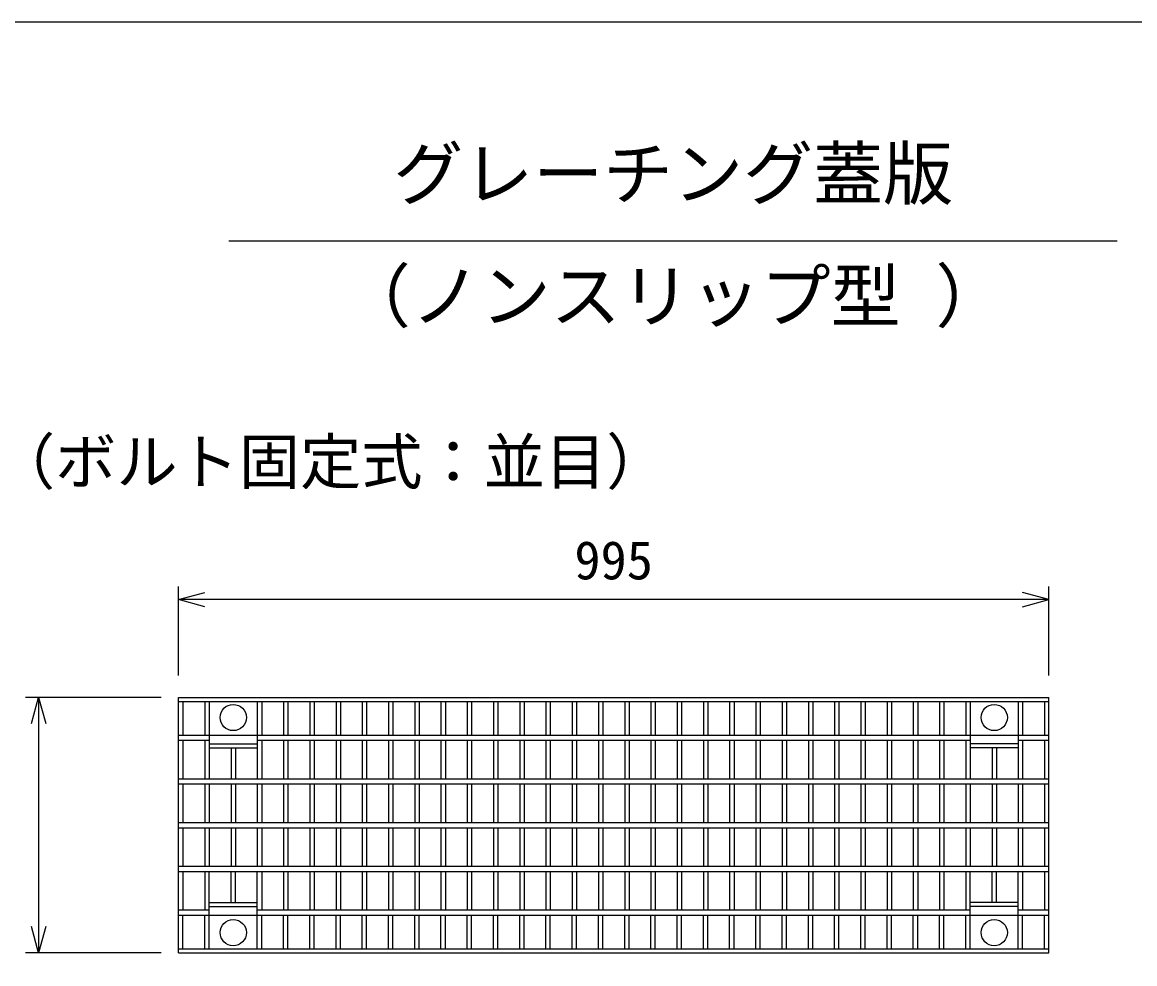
# Model space of a CAD drawing. Units: millimetres, scale not verified. Extents: x -16800 to 16800, y -5940 to 5940.
# Drawn here: x -6074 to -4802, y 2831 to 3908 of the extents above; entities that cross this region are included whole.
import ezdxf
from ezdxf.enums import TextEntityAlignment as Align

# ---------------------------------------------------------------- set-up
doc = ezdxf.new("R2010")
doc.units = ezdxf.units.MM
doc.header["$LTSCALE"] = 20
for name, color, linetype, lineweight in [('0-0_DIM', 7, 'Continuous', 25), ('0-2_HATCH', 6, 'Continuous', 25), ('0-6_TXT', 7, 'Continuous', 25)]:
    doc.layers.add(name, color=color, linetype=linetype, lineweight=lineweight)
doc.styles.add('ＭＳ ゴシック', font='')
doc.styles.get('ＭＳ ゴシック').set_extended_font_data('MS Gothic')

msp = doc.modelspace()

# ---------------------------------------------------------------- linework, layer by layer
at = {"layer": '0-0_DIM'}
for p, q in [((-5895.13, 3161.2), (-5895.13, 3262.78)), ((-4900.13, 3161.2), (-4900.13, 3262.78)), ((-4900.13, 3247.78), (-5895.13, 3247.78)), ((-5915.13, 3135.97), (-6070.13, 3135.97)), ((-6055.13, 3135.97), (-6055.13, 2843.97)), ((-5915.13, 2843.97), (-6070.13, 2843.97))]:
    msp.add_line(p, q, dxfattribs=at)
for points in [[(-5865.13, 3239.74), (-5895.13, 3247.78), (-5865.13, 3255.82)], [(-4930.13, 3239.74), (-4900.13, 3247.78), (-4930.13, 3255.82)], [(-6063.17, 3105.97), (-6055.13, 3135.97), (-6047.09, 3105.97)], [(-6047.09, 2873.97), (-6055.13, 2843.97), (-6063.17, 2873.97)]]:
    msp.add_lwpolyline(points, dxfattribs=at)
at = {"layer": '0-2_HATCH'}
for p, q in [((-5895.13, 3135.97), (-4900.13, 3135.97)), ((-5895.13, 2843.97), (-5895.13, 3135.97)), ((-5895.13, 3131.47), (-4900.13, 3131.47)), ((-5890.13, 3131.47), (-5890.13, 3092.97)), ((-5865.13, 3131.47), (-5865.13, 3092.97)), ((-5860.13, 3131.47), (-5860.13, 3042.97)), ((-5805.13, 3131.47), (-5805.13, 3042.97)), ((-5800.13, 3131.47), (-5800.13, 3092.97)), ((-5775.13, 3131.47), (-5775.13, 3092.97)), ((-5770.13, 3131.47), (-5770.13, 3092.97)), ((-5745.13, 3131.47), (-5745.13, 3092.97)), ((-5740.13, 3131.47), (-5740.13, 3092.97)), ((-5715.13, 3131.47), (-5715.13, 3092.97)), ((-5710.13, 3131.47), (-5710.13, 3092.97)), ((-5685.13, 3131.47), (-5685.13, 3092.97)), ((-5680.13, 3131.47), (-5680.13, 3092.97)), ((-5655.13, 3131.47), (-5655.13, 3092.97)), ((-5650.13, 3131.47), (-5650.13, 3092.97)), ((-5625.13, 3131.47), (-5625.13, 3092.97)), ((-5620.13, 3131.47), (-5620.13, 3092.97)), ((-5595.13, 3131.47), (-5595.13, 3092.97)), ((-5590.13, 3131.47), (-5590.13, 3092.97)), ((-5565.13, 3131.47), (-5565.13, 3092.97)), ((-5560.13, 3131.47), (-5560.13, 3092.97)), ((-5535.13, 3131.47), (-5535.13, 3092.97)), ((-5530.13, 3131.47), (-5530.13, 3092.97)), ((-5505.13, 3131.47), (-5505.13, 3092.97)), ((-5500.13, 3131.47), (-5500.13, 3092.97)), ((-5475.13, 3131.47), (-5475.13, 3092.97)), ((-5470.13, 3131.47), (-5470.13, 3092.97)), ((-5445.13, 3131.47), (-5445.13, 3092.97)), ((-5440.13, 3131.47), (-5440.13, 3092.97)), ((-5415.13, 3131.47), (-5415.13, 3092.97)), ((-5410.13, 3131.47), (-5410.13, 3092.97)), ((-5385.13, 3131.47), (-5385.13, 3092.97)), ((-5380.13, 3131.47), (-5380.13, 3092.97)), ((-5355.13, 3131.47), (-5355.13, 3092.97)), ((-5350.13, 3131.47), (-5350.13, 3092.97)), ((-5325.13, 3131.47), (-5325.13, 3092.97)), ((-5320.13, 3131.47), (-5320.13, 3092.97)), ((-5295.13, 3131.47), (-5295.13, 3092.97)), ((-5290.13, 3131.47), (-5290.13, 3092.97)), ((-5265.13, 3131.47), (-5265.13, 3092.97)), ((-5260.13, 3131.47), (-5260.13, 3092.97)), ((-5235.13, 3131.47), (-5235.13, 3092.97)), ((-5230.13, 3131.47), (-5230.13, 3092.97)), ((-5205.13, 3131.47), (-5205.13, 3092.97)), ((-5200.13, 3131.47), (-5200.13, 3092.97)), ((-5175.13, 3131.47), (-5175.13, 3092.97)), ((-5170.13, 3131.47), (-5170.13, 3092.97)), ((-5145.13, 3131.47), (-5145.13, 3092.97)), ((-5140.13, 3131.47), (-5140.13, 3092.97)), ((-5115.13, 3131.47), (-5115.13, 3092.97)), ((-5110.13, 3131.47), (-5110.13, 3092.97)), ((-5085.13, 3131.47), (-5085.13, 3092.97)), ((-5080.13, 3131.47), (-5080.13, 3092.97)), ((-5055.13, 3131.47), (-5055.13, 3092.97)), ((-5050.13, 3131.47), (-5050.13, 3092.97)), ((-5025.13, 3131.47), (-5025.13, 3092.97)), ((-5020.13, 3131.47), (-5020.13, 3092.97)), ((-4995.13, 3131.47), (-4995.13, 3092.97)), ((-4990.13, 3131.47), (-4990.13, 3042.97)), ((-4935.13, 3131.47), (-4935.13, 3042.97)), ((-4930.13, 3131.47), (-4930.13, 3092.97)), ((-4905.13, 3131.47), (-4905.13, 3092.97)), ((-4900.13, 2843.97), (-4900.13, 3135.97)), ((-5895.13, 3092.97), (-4900.13, 3092.97)), ((-5895.13, 3086.97), (-5860.13, 3086.97)), ((-5890.13, 3086.97), (-5890.13, 3042.97)), ((-5865.13, 3086.97), (-5865.13, 3042.97)), ((-5860.13, 3082.97), (-5805.13, 3082.97)), ((-5860.13, 3078.47), (-5805.13, 3078.47)), ((-5835.13, 3078.47), (-5835.13, 3042.97)), ((-5830.13, 3078.47), (-5830.13, 3042.97)), ((-5805.13, 3086.97), (-4990.13, 3086.97)), ((-5800.13, 3086.97), (-5800.13, 3042.97)), ((-5775.13, 3086.97), (-5775.13, 3042.97)), ((-5770.13, 3086.97), (-5770.13, 3042.97)), ((-5745.13, 3086.97), (-5745.13, 3042.97)), ((-5740.13, 3086.97), (-5740.13, 3042.97)), ((-5715.13, 3086.97), (-5715.13, 3042.97)), ((-5710.13, 3086.97), (-5710.13, 3042.97)), ((-5685.13, 3086.97), (-5685.13, 3042.97)), ((-5680.13, 3086.97), (-5680.13, 3042.97)), ((-5655.13, 3086.97), (-5655.13, 3042.97)), ((-5650.13, 3086.97), (-5650.13, 3042.97)), ((-5625.13, 3086.97), (-5625.13, 3042.97)), ((-5620.13, 3086.97), (-5620.13, 3042.97)), ((-5595.13, 3086.97), (-5595.13, 3042.97)), ((-5590.13, 3086.97), (-5590.13, 3042.97)), ((-5565.13, 3086.97), (-5565.13, 3042.97)), ((-5560.13, 3086.97), (-5560.13, 3042.97)), ((-5535.13, 3086.97), (-5535.13, 3042.97)), ((-5530.13, 3086.97), (-5530.13, 3042.97)), ((-5505.13, 3086.97), (-5505.13, 3042.97)), ((-5500.13, 3086.97), (-5500.13, 3042.97)), ((-5475.13, 3086.97), (-5475.13, 3042.97)), ((-5470.13, 3086.97), (-5470.13, 3042.97)), ((-5445.13, 3086.97), (-5445.13, 3042.97)), ((-5440.13, 3086.97), (-5440.13, 3042.97)), ((-5415.13, 3086.97), (-5415.13, 3042.97)), ((-5410.13, 3086.97), (-5410.13, 3042.97)), ((-5385.13, 3086.97), (-5385.13, 3042.97)), ((-5380.13, 3086.97), (-5380.13, 3042.97)), ((-5355.13, 3086.97), (-5355.13, 3042.97)), ((-5350.13, 3086.97), (-5350.13, 3042.97)), ((-5325.13, 3086.97), (-5325.13, 3042.97)), ((-5320.13, 3086.97), (-5320.13, 3042.97)), ((-5295.13, 3086.97), (-5295.13, 3042.97)), ((-5290.13, 3086.97), (-5290.13, 3042.97)), ((-5265.13, 3086.97), (-5265.13, 3042.97)), ((-5260.13, 3086.97), (-5260.13, 3042.97)), ((-5235.13, 3086.97), (-5235.13, 3042.97)), ((-5230.13, 3086.97), (-5230.13, 3042.97)), ((-5205.13, 3086.97), (-5205.13, 3042.97)), ((-5200.13, 3086.97), (-5200.13, 3042.97)), ((-5175.13, 3086.97), (-5175.13, 3042.97)), ((-5170.13, 3086.97), (-5170.13, 3042.97)), ((-5145.13, 3086.97), (-5145.13, 3042.97)), ((-5140.13, 3086.97), (-5140.13, 3042.97)), ((-5115.13, 3086.97), (-5115.13, 3042.97)), ((-5110.13, 3086.97), (-5110.13, 3042.97)), ((-5085.13, 3086.97), (-5085.13, 3042.97)), ((-5080.13, 3086.97), (-5080.13, 3042.97)), ((-5055.13, 3086.97), (-5055.13, 3042.97)), ((-5050.13, 3086.97), (-5050.13, 3042.97)), ((-5025.13, 3086.97), (-5025.13, 3042.97)), ((-5020.13, 3086.97), (-5020.13, 3042.97)), ((-4995.13, 3086.97), (-4995.13, 3042.97)), ((-4935.13, 3082.97), (-4990.13, 3082.97)), ((-4935.13, 3078.47), (-4990.13, 3078.47)), ((-4965.13, 3078.47), (-4965.13, 3042.97)), ((-4960.13, 3078.47), (-4960.13, 3042.97)), ((-4935.13, 3086.97), (-4900.13, 3086.97)), ((-4930.13, 3086.97), (-4930.13, 3042.97)), ((-4905.13, 3086.97), (-4905.13, 3042.97)), ((-5895.13, 3042.97), (-4900.13, 3042.97)), ((-5895.13, 3036.97), (-4900.13, 3036.97)), ((-5890.13, 3036.97), (-5890.13, 2992.97)), ((-5865.13, 3036.97), (-5865.13, 2992.97)), ((-5860.13, 3036.97), (-5860.13, 2992.97)), ((-5835.13, 3036.97), (-5835.13, 2992.97)), ((-5830.13, 3036.97), (-5830.13, 2992.97)), ((-5805.13, 3036.97), (-5805.13, 2992.97)), ((-5800.13, 3036.97), (-5800.13, 2992.97)), ((-5775.13, 3036.97), (-5775.13, 2992.97)), ((-5770.13, 3036.97), (-5770.13, 2992.97)), ((-5745.13, 3036.97), (-5745.13, 2992.97)), ((-5740.13, 3036.97), (-5740.13, 2992.97)), ((-5715.13, 3036.97), (-5715.13, 2992.97)), ((-5710.13, 3036.97), (-5710.13, 2992.97)), ((-5685.13, 3036.97), (-5685.13, 2992.97)), ((-5680.13, 3036.97), (-5680.13, 2992.97)), ((-5655.13, 3036.97), (-5655.13, 2992.97)), ((-5650.13, 3036.97), (-5650.13, 2992.97)), ((-5625.13, 3036.97), (-5625.13, 2992.97)), ((-5620.13, 3036.97), (-5620.13, 2992.97)), ((-5595.13, 3036.97), (-5595.13, 2992.97)), ((-5590.13, 3036.97), (-5590.13, 2992.97)), ((-5565.13, 3036.97), (-5565.13, 2992.97)), ((-5560.13, 3036.97), (-5560.13, 2992.97)), ((-5535.13, 3036.97), (-5535.13, 2992.97)), ((-5530.13, 3036.97), (-5530.13, 2992.97)), ((-5505.13, 3036.97), (-5505.13, 2992.97)), ((-5500.13, 3036.97), (-5500.13, 2992.97)), ((-5475.13, 3036.97), (-5475.13, 2992.97)), ((-5470.13, 3036.97), (-5470.13, 2992.97)), ((-5445.13, 3036.97), (-5445.13, 2992.97)), ((-5440.13, 3036.97), (-5440.13, 2992.97)), ((-5415.13, 3036.97), (-5415.13, 2992.97)), ((-5410.13, 3036.97), (-5410.13, 2992.97)), ((-5385.13, 3036.97), (-5385.13, 2992.97)), ((-5380.13, 3036.97), (-5380.13, 2992.97)), ((-5355.13, 3036.97), (-5355.13, 2992.97)), ((-5350.13, 3036.97), (-5350.13, 2992.97)), ((-5325.13, 3036.97), (-5325.13, 2992.97)), ((-5320.13, 3036.97), (-5320.13, 2992.97)), ((-5295.13, 3036.97), (-5295.13, 2992.97)), ((-5290.13, 3036.97), (-5290.13, 2992.97)), ((-5265.13, 3036.97), (-5265.13, 2992.97)), ((-5260.13, 3036.97), (-5260.13, 2992.97)), ((-5235.13, 3036.97), (-5235.13, 2992.97)), ((-5230.13, 3036.97), (-5230.13, 2992.97)), ((-5205.13, 3036.97), (-5205.13, 2992.97)), ((-5200.13, 3036.97), (-5200.13, 2992.97)), ((-5175.13, 3036.97), (-5175.13, 2992.97)), ((-5170.13, 3036.97), (-5170.13, 2992.97)), ((-5145.13, 3036.97), (-5145.13, 2992.97)), ((-5140.13, 3036.97), (-5140.13, 2992.97)), ((-5115.13, 3036.97), (-5115.13, 2992.97)), ((-5110.13, 3036.97), (-5110.13, 2992.97)), ((-5085.13, 3036.97), (-5085.13, 2992.97)), ((-5080.13, 3036.97), (-5080.13, 2992.97)), ((-5055.13, 3036.97), (-5055.13, 2992.97)), ((-5050.13, 3036.97), (-5050.13, 2992.97)), ((-5025.13, 3036.97), (-5025.13, 2992.97)), ((-5020.13, 3036.97), (-5020.13, 2992.97)), ((-4995.13, 3036.97), (-4995.13, 2992.97)), ((-4990.13, 3036.97), (-4990.13, 2992.97)), ((-4965.13, 3036.97), (-4965.13, 2992.97)), ((-4960.13, 3036.97), (-4960.13, 2992.97)), ((-4935.13, 3036.97), (-4935.13, 2992.97)), ((-4930.13, 3036.97), (-4930.13, 2992.97)), ((-4905.13, 3036.97), (-4905.13, 2992.97)), ((-5895.13, 2992.97), (-4900.13, 2992.97)), ((-5895.13, 2986.97), (-4900.13, 2986.97)), ((-5890.13, 2986.97), (-5890.13, 2942.97)), ((-5865.13, 2986.97), (-5865.13, 2942.97)), ((-5860.13, 2986.97), (-5860.13, 2942.97)), ((-5835.13, 2986.97), (-5835.13, 2942.97)), ((-5830.13, 2986.97), (-5830.13, 2942.97)), ((-5805.13, 2986.97), (-5805.13, 2942.97)), ((-5800.13, 2986.97), (-5800.13, 2942.97)), ((-5775.13, 2986.97), (-5775.13, 2942.97)), ((-5770.13, 2986.97), (-5770.13, 2942.97)), ((-5745.13, 2986.97), (-5745.13, 2942.97)), ((-5740.13, 2986.97), (-5740.13, 2942.97)), ((-5715.13, 2986.97), (-5715.13, 2942.97)), ((-5710.13, 2986.97), (-5710.13, 2942.97)), ((-5685.13, 2986.97), (-5685.13, 2942.97)), ((-5680.13, 2986.97), (-5680.13, 2942.97)), ((-5655.13, 2986.97), (-5655.13, 2942.97)), ((-5650.13, 2986.97), (-5650.13, 2942.97)), ((-5625.13, 2986.97), (-5625.13, 2942.97)), ((-5620.13, 2986.97), (-5620.13, 2942.97)), ((-5595.13, 2986.97), (-5595.13, 2942.97)), ((-5590.13, 2986.97), (-5590.13, 2942.97)), ((-5565.13, 2986.97), (-5565.13, 2942.97)), ((-5560.13, 2986.97), (-5560.13, 2942.97)), ((-5535.13, 2986.97), (-5535.13, 2942.97)), ((-5530.13, 2986.97), (-5530.13, 2942.97)), ((-5505.13, 2986.97), (-5505.13, 2942.97)), ((-5500.13, 2986.97), (-5500.13, 2942.97)), ((-5475.13, 2986.97), (-5475.13, 2942.97)), ((-5470.13, 2986.97), (-5470.13, 2942.97)), ((-5445.13, 2986.97), (-5445.13, 2942.97)), ((-5440.13, 2986.97), (-5440.13, 2942.97)), ((-5415.13, 2986.97), (-5415.13, 2942.97)), ((-5410.13, 2986.97), (-5410.13, 2942.97)), ((-5385.13, 2986.97), (-5385.13, 2942.97)), ((-5380.13, 2986.97), (-5380.13, 2942.97)), ((-5355.13, 2986.97), (-5355.13, 2942.97)), ((-5350.13, 2986.97), (-5350.13, 2942.97)), ((-5325.13, 2986.97), (-5325.13, 2942.97)), ((-5320.13, 2986.97), (-5320.13, 2942.97)), ((-5295.13, 2986.97), (-5295.13, 2942.97)), ((-5290.13, 2986.97), (-5290.13, 2942.97)), ((-5265.13, 2986.97), (-5265.13, 2942.97)), ((-5260.13, 2986.97), (-5260.13, 2942.97)), ((-5235.13, 2986.97), (-5235.13, 2942.97)), ((-5230.13, 2986.97), (-5230.13, 2942.97)), ((-5205.13, 2986.97), (-5205.13, 2942.97)), ((-5200.13, 2986.97), (-5200.13, 2942.97)), ((-5175.13, 2986.97), (-5175.13, 2942.97)), ((-5170.13, 2986.97), (-5170.13, 2942.97)), ((-5145.13, 2986.97), (-5145.13, 2942.97)), ((-5140.13, 2986.97), (-5140.13, 2942.97)), ((-5115.13, 2986.97), (-5115.13, 2942.97)), ((-5110.13, 2986.97), (-5110.13, 2942.97)), ((-5085.13, 2986.97), (-5085.13, 2942.97)), ((-5080.13, 2986.97), (-5080.13, 2942.97)), ((-5055.13, 2986.97), (-5055.13, 2942.97)), ((-5050.13, 2986.97), (-5050.13, 2942.97)), ((-5025.13, 2986.97), (-5025.13, 2942.97)), ((-5020.13, 2986.97), (-5020.13, 2942.97)), ((-4995.13, 2986.97), (-4995.13, 2942.97)), ((-4990.13, 2986.97), (-4990.13, 2942.97)), ((-4965.13, 2986.97), (-4965.13, 2942.97)), ((-4960.13, 2986.97), (-4960.13, 2942.97)), ((-4935.13, 2986.97), (-4935.13, 2942.97)), ((-4930.13, 2986.97), (-4930.13, 2942.97)), ((-4905.13, 2986.97), (-4905.13, 2942.97)), ((-5895.13, 2942.97), (-4900.13, 2942.97)), ((-5895.13, 2936.97), (-4900.13, 2936.97)), ((-5890.13, 2936.97), (-5890.13, 2892.97)), ((-5865.13, 2936.97), (-5865.13, 2892.97)), ((-5860.13, 2848.47), (-5860.13, 2936.97)), ((-5835.13, 2901.47), (-5835.13, 2936.97)), ((-5830.13, 2901.47), (-5830.13, 2936.97)), ((-5805.13, 2848.47), (-5805.13, 2936.97)), ((-5800.13, 2936.97), (-5800.13, 2892.97)), ((-5775.13, 2936.97), (-5775.13, 2892.97)), ((-5770.13, 2936.97), (-5770.13, 2892.97)), ((-5745.13, 2936.97), (-5745.13, 2892.97)), ((-5740.13, 2936.97), (-5740.13, 2892.97)), ((-5715.13, 2936.97), (-5715.13, 2892.97)), ((-5710.13, 2936.97), (-5710.13, 2892.97)), ((-5685.13, 2936.97), (-5685.13, 2892.97)), ((-5680.13, 2936.97), (-5680.13, 2892.97)), ((-5655.13, 2936.97), (-5655.13, 2892.97)), ((-5650.13, 2936.97), (-5650.13, 2892.97)), ((-5625.13, 2936.97), (-5625.13, 2892.97)), ((-5620.13, 2936.97), (-5620.13, 2892.97)), ((-5595.13, 2936.97), (-5595.13, 2892.97)), ((-5590.13, 2936.97), (-5590.13, 2892.97)), ((-5565.13, 2936.97), (-5565.13, 2892.97)), ((-5560.13, 2936.97), (-5560.13, 2892.97)), ((-5535.13, 2936.97), (-5535.13, 2892.97)), ((-5530.13, 2936.97), (-5530.13, 2892.97)), ((-5505.13, 2936.97), (-5505.13, 2892.97)), ((-5500.13, 2936.97), (-5500.13, 2892.97)), ((-5475.13, 2936.97), (-5475.13, 2892.97)), ((-5470.13, 2936.97), (-5470.13, 2892.97)), ((-5445.13, 2936.97), (-5445.13, 2892.97)), ((-5440.13, 2936.97), (-5440.13, 2892.97)), ((-5415.13, 2936.97), (-5415.13, 2892.97)), ((-5410.13, 2936.97), (-5410.13, 2892.97)), ((-5385.13, 2936.97), (-5385.13, 2892.97)), ((-5380.13, 2936.97), (-5380.13, 2892.97)), ((-5355.13, 2936.97), (-5355.13, 2892.97)), ((-5350.13, 2936.97), (-5350.13, 2892.97)), ((-5325.13, 2936.97), (-5325.13, 2892.97)), ((-5320.13, 2936.97), (-5320.13, 2892.97)), ((-5295.13, 2936.97), (-5295.13, 2892.97)), ((-5290.13, 2936.97), (-5290.13, 2892.97)), ((-5265.13, 2936.97), (-5265.13, 2892.97)), ((-5260.13, 2936.97), (-5260.13, 2892.97)), ((-5235.13, 2936.97), (-5235.13, 2892.97)), ((-5230.13, 2936.97), (-5230.13, 2892.97)), ((-5205.13, 2936.97), (-5205.13, 2892.97)), ((-5200.13, 2936.97), (-5200.13, 2892.97)), ((-5175.13, 2936.97), (-5175.13, 2892.97)), ((-5170.13, 2936.97), (-5170.13, 2892.97)), ((-5145.13, 2936.97), (-5145.13, 2892.97)), ((-5140.13, 2936.97), (-5140.13, 2892.97)), ((-5115.13, 2936.97), (-5115.13, 2892.97)), ((-5110.13, 2936.97), (-5110.13, 2892.97)), ((-5085.13, 2936.97), (-5085.13, 2892.97)), ((-5080.13, 2936.97), (-5080.13, 2892.97)), ((-5055.13, 2936.97), (-5055.13, 2892.97)), ((-5050.13, 2936.97), (-5050.13, 2892.97)), ((-5025.13, 2936.97), (-5025.13, 2892.97)), ((-5020.13, 2936.97), (-5020.13, 2892.97)), ((-4995.13, 2936.97), (-4995.13, 2892.97)), ((-4990.13, 2848.47), (-4990.13, 2936.97)), ((-4965.13, 2901.47), (-4965.13, 2936.97)), ((-4960.13, 2901.47), (-4960.13, 2936.97)), ((-4935.13, 2848.47), (-4935.13, 2936.97)), ((-4930.13, 2936.97), (-4930.13, 2892.97)), ((-4905.13, 2936.97), (-4905.13, 2892.97)), ((-5860.13, 2901.47), (-5805.13, 2901.47)), ((-4935.13, 2901.47), (-4990.13, 2901.47)), ((-5895.13, 2892.97), (-5860.13, 2892.97)), ((-5860.13, 2896.97), (-5805.13, 2896.97)), ((-5805.13, 2892.97), (-4990.13, 2892.97)), ((-4935.13, 2896.97), (-4990.13, 2896.97)), ((-4935.13, 2892.97), (-4900.13, 2892.97)), ((-5895.13, 2886.97), (-4900.13, 2886.97)), ((-5890.13, 2848.47), (-5890.13, 2886.97)), ((-5865.13, 2848.47), (-5865.13, 2886.97)), ((-5800.13, 2848.47), (-5800.13, 2886.97)), ((-5775.13, 2848.47), (-5775.13, 2886.97)), ((-5770.13, 2848.47), (-5770.13, 2886.97)), ((-5745.13, 2848.47), (-5745.13, 2886.97)), ((-5740.13, 2848.47), (-5740.13, 2886.97)), ((-5715.13, 2848.47), (-5715.13, 2886.97)), ((-5710.13, 2848.47), (-5710.13, 2886.97)), ((-5685.13, 2848.47), (-5685.13, 2886.97)), ((-5680.13, 2848.47), (-5680.13, 2886.97)), ((-5655.13, 2848.47), (-5655.13, 2886.97)), ((-5650.13, 2848.47), (-5650.13, 2886.97)), ((-5625.13, 2848.47), (-5625.13, 2886.97)), ((-5620.13, 2848.47), (-5620.13, 2886.97)), ((-5595.13, 2848.47), (-5595.13, 2886.97)), ((-5590.13, 2848.47), (-5590.13, 2886.97)), ((-5565.13, 2848.47), (-5565.13, 2886.97)), ((-5560.13, 2848.47), (-5560.13, 2886.97)), ((-5535.13, 2848.47), (-5535.13, 2886.97)), ((-5530.13, 2848.47), (-5530.13, 2886.97)), ((-5505.13, 2848.47), (-5505.13, 2886.97)), ((-5500.13, 2848.47), (-5500.13, 2886.97)), ((-5475.13, 2848.47), (-5475.13, 2886.97)), ((-5470.13, 2848.47), (-5470.13, 2886.97)), ((-5445.13, 2848.47), (-5445.13, 2886.97)), ((-5440.13, 2848.47), (-5440.13, 2886.97)), ((-5415.13, 2848.47), (-5415.13, 2886.97)), ((-5410.13, 2848.47), (-5410.13, 2886.97)), ((-5385.13, 2848.47), (-5385.13, 2886.97)), ((-5380.13, 2848.47), (-5380.13, 2886.97)), ((-5355.13, 2848.47), (-5355.13, 2886.97)), ((-5350.13, 2848.47), (-5350.13, 2886.97)), ((-5325.13, 2848.47), (-5325.13, 2886.97)), ((-5320.13, 2848.47), (-5320.13, 2886.97)), ((-5295.13, 2848.47), (-5295.13, 2886.97)), ((-5290.13, 2848.47), (-5290.13, 2886.97)), ((-5265.13, 2848.47), (-5265.13, 2886.97)), ((-5260.13, 2848.47), (-5260.13, 2886.97)), ((-5235.13, 2848.47), (-5235.13, 2886.97)), ((-5230.13, 2848.47), (-5230.13, 2886.97)), ((-5205.13, 2848.47), (-5205.13, 2886.97)), ((-5200.13, 2848.47), (-5200.13, 2886.97)), ((-5175.13, 2848.47), (-5175.13, 2886.97)), ((-5170.13, 2848.47), (-5170.13, 2886.97)), ((-5145.13, 2848.47), (-5145.13, 2886.97)), ((-5140.13, 2848.47), (-5140.13, 2886.97)), ((-5115.13, 2848.47), (-5115.13, 2886.97)), ((-5110.13, 2848.47), (-5110.13, 2886.97)), ((-5085.13, 2848.47), (-5085.13, 2886.97)), ((-5080.13, 2848.47), (-5080.13, 2886.97)), ((-5055.13, 2848.47), (-5055.13, 2886.97)), ((-5050.13, 2848.47), (-5050.13, 2886.97)), ((-5025.13, 2848.47), (-5025.13, 2886.97)), ((-5020.13, 2848.47), (-5020.13, 2886.97)), ((-4995.13, 2848.47), (-4995.13, 2886.97)), ((-4930.13, 2848.47), (-4930.13, 2886.97)), ((-4905.13, 2848.47), (-4905.13, 2886.97)), ((-5895.13, 2848.47), (-4900.13, 2848.47)), ((-5895.13, 2843.97), (-4900.13, 2843.97))]:
    msp.add_line(p, q, dxfattribs=at)
for centre in [(-5832.63, 3112.97), (-4962.63, 3112.97), (-5832.63, 2866.97), (-4962.63, 2866.97)]:
    msp.add_circle(centre, 15, dxfattribs=at)
at = {"layer": '0-6_TXT'}
msp.add_line((-5837.51, 3658.19), (-4821.92, 3658.19), dxfattribs=at)
msp.add_lwpolyline([(-6579.71, 1658.19), (-4079.71, 1658.19), (-4079.71, 3908.19), (-6579.71, 3908.19)], close=True, dxfattribs=at)

# ---------------------------------------------------------------- texts
at = {"layer": '0-0_DIM', "style": 'ＭＳ ゴシック'}
for s, height, p in [('（ボルト固定式：並目）', 51.32, (-6106.27, 3364.56)), ('995', 43.99, (-5442.63, 3257.78))]:
    msp.add_text(s, height=height, dxfattribs=at).set_placement(p, align=Align.BOTTOM_LEFT)
at = {"layer": '0-6_TXT', "style": 'ＭＳ ゴシック'}
for s, p in [('グレーチング蓋版', (-5649.71, 3688.19)), ('（ノンスリップ型 ）', (-5709.71, 3548.19))]:
    msp.add_text(s, height=58.65, dxfattribs=at).set_placement(p, align=Align.BOTTOM_LEFT)

doc.saveas('drawing.dxf')
